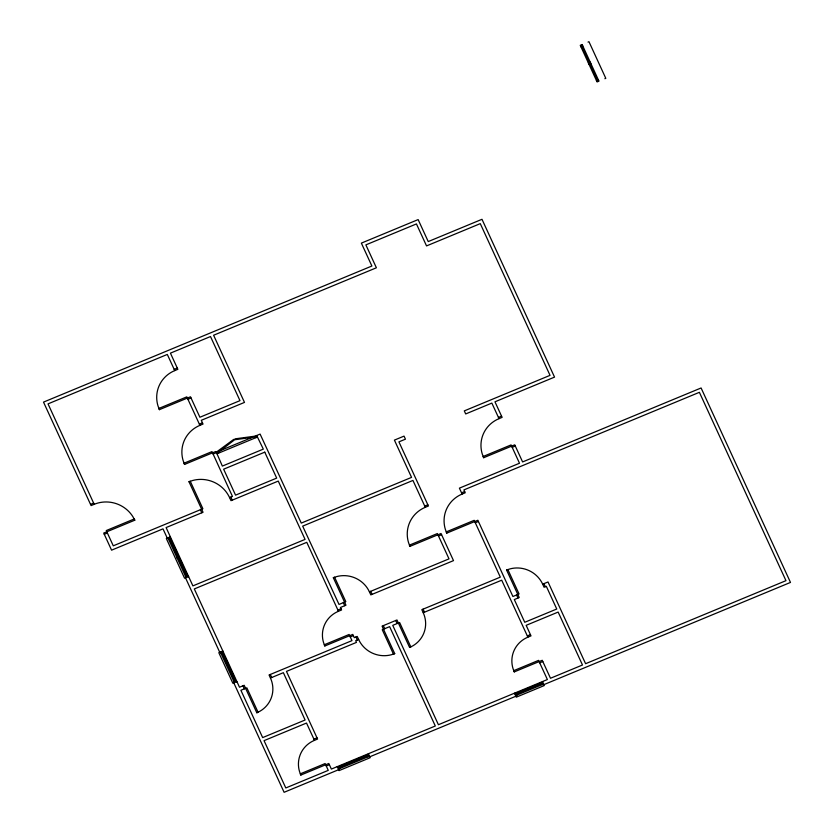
<?xml version="1.0" encoding="UTF-8"?>
<svg xmlns="http://www.w3.org/2000/svg" width="834" height="834" viewBox="0 0 834 834"><rect width="100%" height="100%" fill="white"/><g stroke="black" fill="none" stroke-linecap="round" stroke-linejoin="round"><path stroke-width="1.25" d="M159.419 409.661L158.012 405.981A30.816 29.67 20.7 0 1 174.754 370.598L177.861 369.316L170.428 353.147L210.502 336.54L239.973 400.643L199.899 417.25L190.486 396.786L159.419 409.661L158.856 408.441L186.816 396.859L199.92 425.35A30.816 29.67 20.7 0 0 183.178 460.722L184.585 464.413L215.652 451.538L216.215 452.758L213.108 454.04M358.641 639.522L357.223 636.446L354.294 637.656L352.792 634.403L324.833 645.985L323.582 642.712A27.397 26.375 20.7 0 1 338.468 611.27L341.575 609.977L340.428 607.496L345.964 605.192L333.339 577.722L336.675 576.586A27.397 26.375 20.7 0 1 369.42 591.848L370.817 594.892L453.508 560.625L441.03 533.489L409.963 546.364L408.556 542.673A30.816 29.67 20.7 0 1 425.298 507.301L428.405 506.009L398.923 441.874L405.439 439.174L404.042 436.119L394.409 440.112L411.548 477.382L301.272 523.085L260.114 434.097L255.162 436.14L234.98 438.861L235.115 439.685L255.298 436.964L255.162 436.14L255.861 437.673M506.592 570.049L507.833 569.528L519.061 593.954L512.91 596.498L477.851 520.249L446.784 533.124L445.377 529.444A30.816 29.67 20.7 0 1 462.119 494.062L465.226 492.779L463.902 489.912L699.392 392.314L785.972 580.662L585.593 663.708L548.011 581.955L542.673 584.165A27.397 26.375 20.7 0 0 509.928 568.913L506.592 570.049L519.217 597.519L514.307 599.552L524.753 622.279L556.758 609.018L546.312 586.292L544.07 587.219L542.673 584.165M256.83 712.757L259.979 711.204A27.397 26.375 20.7 0 0 270.456 678.042L283.362 672.684L305.108 720.003L262.658 737.6L240.901 690.281L246.843 687.821L258.071 712.246L256.83 712.757L244.195 685.287L239.504 687.237L194.312 588.94L306.776 542.329L338.468 611.27M300.845 775.067L299.594 771.794A27.397 26.375 20.7 0 1 314.47 740.342L306.516 723.047L264.055 740.644L285.801 787.963L328.262 770.366L325.135 763.548L300.282 773.848L300.845 775.067L328.804 763.475L331.369 769.073L435.306 725.997L389.634 626.647L382.243 629.712L393.471 654.127L394.711 653.616L382.076 626.146L396.974 619.975L409.598 647.445L412.747 645.891A27.397 26.375 20.7 0 0 423.224 612.719L421.827 609.675L500.306 577.138L474.181 520.322L446.221 531.904L446.784 533.124M199.899 425.361L203.027 424.058L201.296 420.305L244.487 402.405L213.608 335.247L376.395 267.787L365.876 244.883L416.437 223.929L426.539 245.915L480.28 223.637L550.033 375.352L464.288 410.891L465.695 413.945L491.851 403.093L499.013 418.658A30.816 29.67 20.7 0 0 482.271 454.04L483.678 457.72L514.745 444.845L522.605 461.942L701.092 387.977L790.486 582.424L543.82 684.662M314.449 740.352L317.577 739.06L286.469 671.401L356.472 642.389L355.701 640.71L358.63 639.501A27.397 26.375 20.7 0 0 391.365 654.753L394.711 653.616M514.276 671.891L513.025 668.618A27.397 26.375 20.7 0 1 527.901 637.166L531.008 635.883L526.16 625.333L558.154 612.073L582.486 665L550.492 678.261L542.236 660.299L514.276 671.891L513.713 670.672L538.566 660.372L547.385 679.543L438.413 724.715L392.741 625.354L399.611 622.508L410.839 646.934L409.598 647.445M588.022 42.086L588.96 41.7L605.797 78.333L604.869 78.719M580.61 46.068L582.476 45.297M580.954 46.829L582.82 46.058M588.324 62.863L590.191 62.081M588.679 63.624L590.545 62.852M589.033 64.385L590.889 63.613M596.393 80.408L598.259 79.637M596.748 81.169L598.614 80.398M174.191 369.379L177.298 368.096M187.942 399.298L191.049 398.006M199.357 424.131L202.464 422.838M90.531 504.372L93.637 503.09M216.037 452.362L233.708 439.393L234.25 440.05L218.425 452.247L217.882 451.59L218.581 453.123M220.885 450.35L252.16 437.391M167.259 538.128L162.995 528.86L111.579 550.169L103.718 533.072L134.785 520.197L132.898 516.705A30.816 29.67 20.7 0 0 94.19 504.309L91.083 505.592L43.514 402.113L371.891 266.015L361.362 243.121L418.136 219.592L428.238 241.568L481.989 219.3L554.537 377.114L494.958 401.811L502.12 417.375L498.993 418.668M217.028 453.769L257.414 437.026M188.995 481.739L192.758 480.457A30.816 29.67 20.7 0 1 229.59 497.627L230.997 500.671L278.264 481.082L305.067 539.4L192.904 585.885L166.102 527.568L203.037 512.264L188.995 481.739L190.246 481.218L202.87 508.698L113.278 545.822L106.262 530.56L134.222 518.967L134.785 520.197M104.281 534.292L107.388 532.999M229.59 497.627L232.457 496.438L211.992 451.601L184.033 463.193L184.585 464.413M170.365 536.846L166.32 538.514L184.564 578.202L188.609 576.523M168.228 538.639L170.094 537.857M168.583 539.4L170.438 538.628M498.451 417.438L501.557 416.156M176.652 556.945L178.507 556.174M176.996 557.717L178.862 556.945M177.35 558.478L179.216 557.706M185.419 576.033L187.285 575.251M185.773 576.794L187.629 576.023M512.201 447.358L515.308 446.065M424.735 506.082L427.842 504.789M461.556 492.842L464.663 491.56M333.339 577.722L334.58 577.211L345.808 601.627L339.021 604.441L302.669 526.139L412.945 480.436L425.298 507.301M438.486 535.991L441.593 534.709M475.307 522.762L478.414 521.469M222.855 651.031L218.821 652.709L232.853 683.234L236.898 681.566M220.729 652.824L222.584 652.052M369.42 591.848L449.005 558.863L437.37 533.552L409.411 545.144L409.963 546.364M221.073 653.595L222.939 652.824M337.906 610.04L341.012 608.757M233.708 681.065L235.574 680.294M234.052 681.826L235.918 681.055M350.249 636.905L353.355 635.623M423.224 612.719L501.714 580.193L527.901 637.166M527.338 635.946L530.445 634.664M313.907 739.122L317.014 737.84M539.692 662.811L542.798 661.529M326.261 765.987L329.367 764.705M337.53 767.249L368.597 754.374M514.745 693.805L542.705 682.212M339.511 767.52L367.471 755.927M516.715 694.076L541.568 683.776M338.375 769.084L369.441 756.209M515.589 695.639L543.549 684.047M338.656 769.688L284.102 792.3L233.791 682.848M369.723 756.813L515.86 696.244M581.892 46.443L589.263 62.467M589.961 63.999L597.332 80.022M543.914 583.654L545.311 586.698M483.678 457.72L483.126 456.5L511.075 444.918L519.499 463.235L459.398 488.151L462.119 494.062M516.569 594.986L517.977 598.03M542.423 681.607L544.248 685.569L516.288 697.161L514.463 693.19M541.923 682.535L542.767 684.37M541.151 682.858L541.996 684.693M516.298 693.158L517.143 694.993M515.516 693.481L516.361 695.316M423.067 609.154L424.464 612.208M395.723 620.486L397.13 623.54M370.661 591.327L372.068 594.381M383.317 625.625L384.724 628.68M343.327 602.659L344.723 605.713M355.982 636.957L357.39 640.012M256.716 435.504L263.315 449.119L222.355 466.091L216.329 452.236M324.833 645.985L324.28 644.765L349.133 634.466L351.958 640.627L269.048 674.987L270.466 678.063M368.315 753.759L370.14 757.731L339.073 770.606L337.249 766.634M367.825 754.697L368.67 756.521M367.043 755.02L367.888 756.845M174.754 370.598L167.321 354.44L48.028 403.875L94.19 504.309M230.83 497.106L232.238 500.16M339.084 766.602L339.928 768.437M338.312 766.926L339.157 768.76M200.389 509.72L201.786 512.774M270.289 674.466L271.696 677.521M242.955 685.798L244.362 688.853M169.74 537.096L187.984 576.784M222.24 651.291L236.272 681.816M169.51 539.014L177.579 556.559M178.278 558.092L186.347 575.648M222.011 653.21L234.635 680.68M167.874 537.867L186.118 577.555M220.374 652.063L234.406 682.587M185.502 577.816L219.749 652.324M582.122 44.536L580.255 45.307L597.102 81.94L598.958 81.169L582.122 44.536M264.764 452.153L223.637 469.198L235.563 495.146L276.69 478.101L264.764 452.153"/></g></svg>
